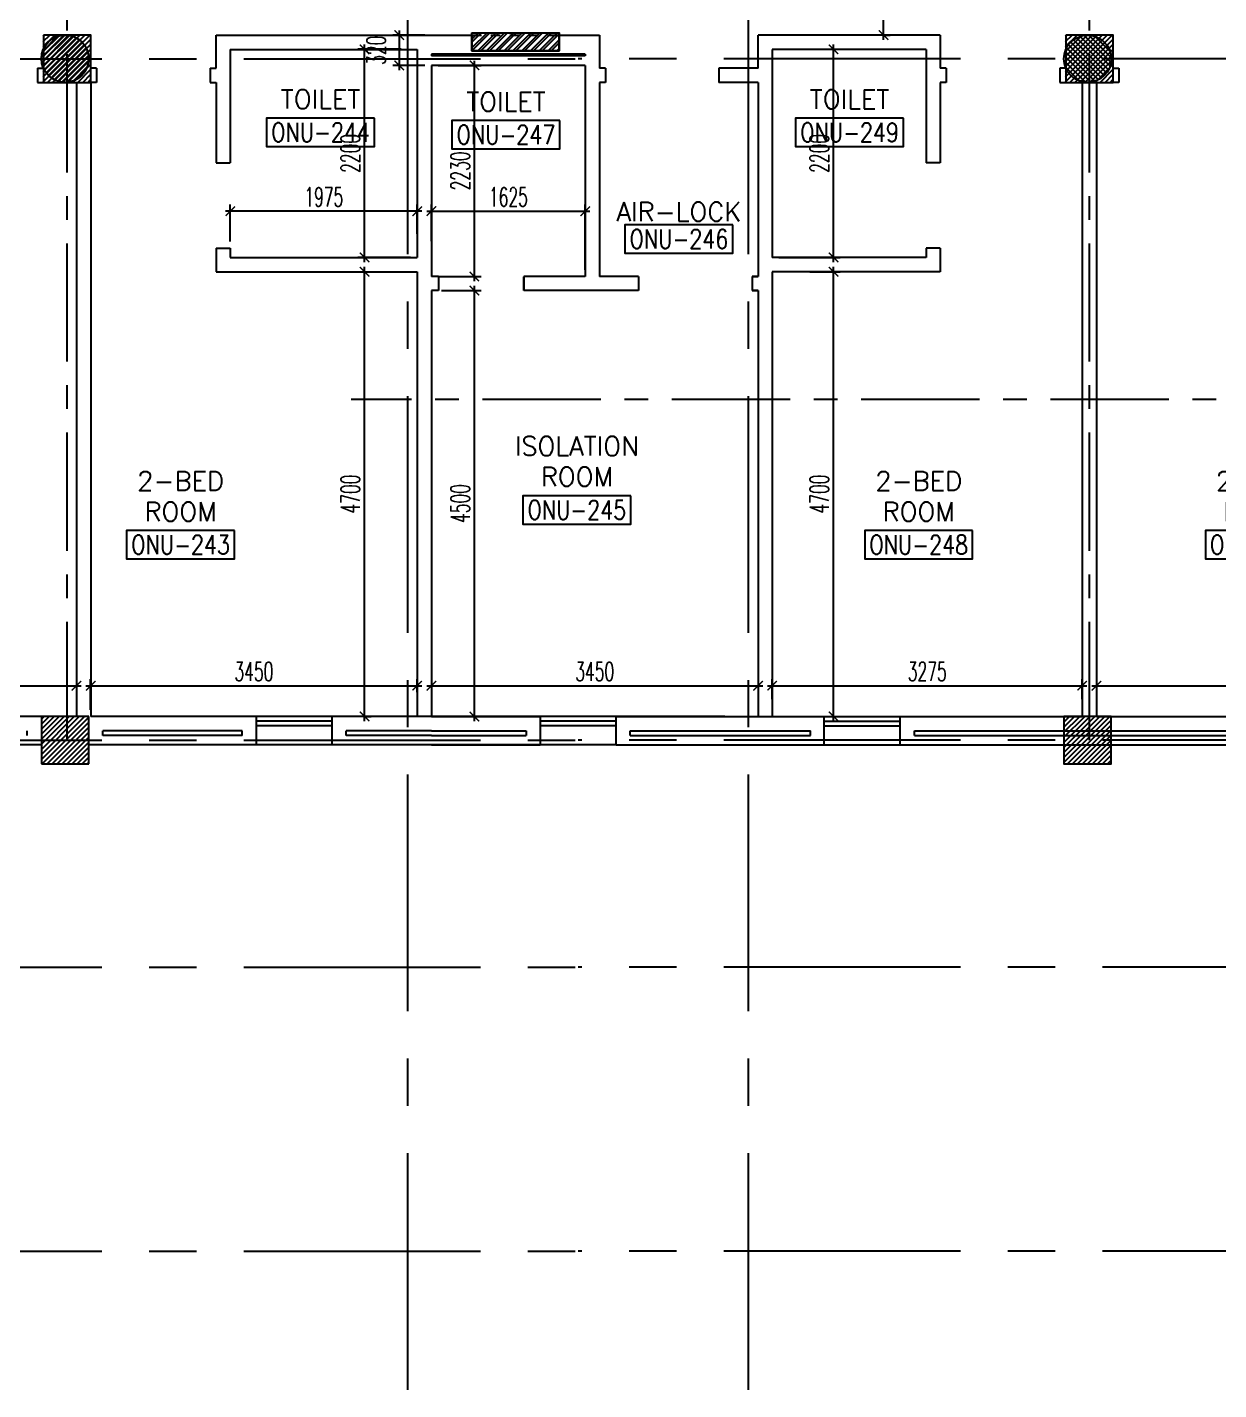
# Model space of a CAD drawing. Extents: x 88852.7 to 88945.7, y 39921.6 to 40001.1.
# Drawn here: x 88871.15 to 88883.74, y 39921.62 to 39936.01 of the extents above; entities that cross this region are included whole.
import ezdxf
from ezdxf.enums import TextEntityAlignment as Align

# ---------------------------------------------------------------- set-up
doc = ezdxf.new("R2010")
doc.units = 0
doc.header["$MEASUREMENT"] = 0
doc.header["$PDMODE"] = 34
for name, pattern in [('CENTER', [2, 1.25, -0.25, 0.25, -0.25]), ('CENTERX2', [4, 2.5, -0.5, 0.5, -0.5]), ('HIDDEN', [0.375, 0.25, -0.125])]:
    doc.linetypes.add(name, pattern=pattern)
doc.layers.get('0').update_dxf_attribs({"color": 4, "linetype": 'CONTINUOUS'})
doc.layers.get('DEFPOINTS').update_dxf_attribs({"linetype": 'CONTINUOUS'})
for name, color, linetype in [('AXES', 11, 'CENTERX2'), ('AXES1', 11, 'CENTER'), ('COL', 2, 'CONTINUOUS'), ('DIM', 4, 'CONTINUOUS'), ('FHC', 4, 'CONTINUOUS'), ('HAT', 11, 'CONTINUOUS'), ('INSUL', 4, 'CONTINUOUS'), ('RM-BOX', 11, 'CONTINUOUS'), ('RM-NAME', 11, 'CONTINUOUS'), ('RM-NO', 11, 'CONTINUOUS'), ('WALL', 2, 'CONTINUOUS'), ('WIN', 3, 'CONTINUOUS')]:
    doc.layers.add(name, color=color, linetype=linetype)
doc.styles.add('ROMANS', font='ROMANS.shx', dxfattribs={"width": 0.6})
doc.dimstyles.new('STANDARD_IN', dxfattribs={"dimtxt": 0.2, "dimasz": 0.1, "dimexe": 0.07, "dimexo": 0.07, "dimgap": 0.05, "dimtad": 1, "dimdec": 0, "dimlfac": 1000, "dimzin": 0, "dimtxsty": 'ROMANS', "dimblk": 'ARCHTICK', "dimcen": 0.05, "dimdle": 0.05, "dimclrd": 4, "dimclre": 4, "dimclrt": 2, "dimazin": 3, "dimtfac": 1, "dimtdec": 0, "dimtmove": 0, "dimatfit": 3, "dimtolj": 1, "dimtzin": 0})

# ---------------------------------------------------------------- blocks, each defined once
blk = doc.blocks.new('_ARCHTICK')
at = {"color": 0, "linetype": 'BYBLOCK', "const_width": 0.15}
blk.add_lwpolyline([(-0.5, -0.5), (0.5, 0.5)], dxfattribs=at)
blk = doc.blocks.new('*D276')
at = {"layer": 'DEFPOINTS', "color": 0, "linetype": 'CONTINUOUS'}
for p in [(88879.912, 39938.33), (88880.197, 39938.33), (88880.152, 39935.93)]:
    blk.add_point(p, dxfattribs=at)
at = {"layer": 'DIM', "color": 4, "linetype": 'CONTINUOUS'}
for p, q in [((88879.982, 39938.33), (88880.267, 39938.33)), ((88880.197, 39935.88), (88880.197, 39938.38)), ((88880.222, 39935.93), (88880.267, 39935.93))]:
    blk.add_line(p, q, dxfattribs=at)
at = {"layer": 'DIM', "color": 4, "linetype": 'CONTINUOUS', "xscale": 0.1, "yscale": 0.1, "zscale": 0.1}
for p, rotation in [((88880.197, 39938.33), 90), ((88880.197, 39935.93), 270)]:
    blk.add_blockref('_ARCHTICK', p, dxfattribs=dict(at, rotation=rotation))
at = {"layer": 'DIM', "color": 2, "linetype": 'CONTINUOUS', "insert": (88880.047, 39937.13), "char_height": 0.2, "attachment_point": 5, "rotation": 90, "style": 'ROMANS'}
blk.add_mtext('\\A1;2400', dxfattribs=at)
blk = doc.blocks.new('*D207')
at = {"layer": 'DEFPOINTS', "color": 0, "linetype": 'CONTINUOUS'}
for p in [(88882.445, 39929.302), (88886.07, 39929.302), (88886.07, 39929.055)]:
    blk.add_point(p, dxfattribs=at)
at = {"layer": 'DIM', "color": 4, "linetype": 'CONTINUOUS'}
for p, q in [((88882.445, 39929.232), (88882.445, 39928.985)), ((88886.07, 39929.232), (88886.07, 39928.985)), ((88882.395, 39929.055), (88886.12, 39929.055))]:
    blk.add_line(p, q, dxfattribs=at)
at = {"layer": 'DIM', "color": 4, "linetype": 'CONTINUOUS', "xscale": 0.1, "yscale": 0.1, "zscale": 0.1, "rotation": 180}
blk.add_blockref('_ARCHTICK', (88882.445, 39929.055), dxfattribs=at)
at = {"layer": 'DIM', "color": 4, "linetype": 'CONTINUOUS', "xscale": 0.1, "yscale": 0.1, "zscale": 0.1}
blk.add_blockref('_ARCHTICK', (88886.07, 39929.055), dxfattribs=at)
at = {"layer": 'DIM', "color": 2, "linetype": 'CONTINUOUS', "insert": (88884.258, 39929.205), "char_height": 0.2, "attachment_point": 5, "style": 'ROMANS'}
blk.add_mtext('\\A1;3625', dxfattribs=at)
blk = doc.blocks.new('*D206')
at = {"layer": 'DEFPOINTS', "color": 0, "linetype": 'CONTINUOUS'}
for p in [(88879.239, 39935.78), (88879.668, 39935.78), (88879.02, 39933.58)]:
    blk.add_point(p, dxfattribs=at)
at = {"layer": 'DIM', "color": 4, "linetype": 'CONTINUOUS'}
for p, q in [((88879.668, 39933.53), (88879.668, 39935.83)), ((88879.309, 39935.78), (88879.738, 39935.78)), ((88879.09, 39933.58), (88879.738, 39933.58))]:
    blk.add_line(p, q, dxfattribs=at)
at = {"layer": 'DIM', "color": 4, "linetype": 'CONTINUOUS', "xscale": 0.1, "yscale": 0.1, "zscale": 0.1}
for p, rotation in [((88879.668, 39935.78), 90), ((88879.668, 39933.58), 270)]:
    blk.add_blockref('_ARCHTICK', p, dxfattribs=dict(at, rotation=rotation))
at = {"layer": 'DIM', "color": 2, "linetype": 'CONTINUOUS', "insert": (88879.518, 39934.68), "char_height": 0.2, "attachment_point": 5, "rotation": 90, "style": 'ROMANS'}
blk.add_mtext('\\A1;2200', dxfattribs=at)
blk = doc.blocks.new('*D205')
at = {"layer": 'DEFPOINTS', "color": 0, "linetype": 'CONTINUOUS'}
for p in [(88879.346, 39933.43), (88879.668, 39933.43), (88879.191, 39928.73)]:
    blk.add_point(p, dxfattribs=at)
at = {"layer": 'DIM', "color": 4, "linetype": 'CONTINUOUS'}
for p, q in [((88879.416, 39933.43), (88879.738, 39933.43)), ((88879.668, 39928.68), (88879.668, 39933.48)), ((88879.261, 39928.73), (88879.738, 39928.73))]:
    blk.add_line(p, q, dxfattribs=at)
at = {"layer": 'DIM', "color": 4, "linetype": 'CONTINUOUS', "xscale": 0.1, "yscale": 0.1, "zscale": 0.1}
for p, rotation in [((88879.668, 39933.43), 90), ((88879.668, 39928.73), 270)]:
    blk.add_blockref('_ARCHTICK', p, dxfattribs=dict(at, rotation=rotation))
at = {"layer": 'DIM', "color": 2, "linetype": 'CONTINUOUS', "insert": (88879.518, 39931.08), "char_height": 0.2, "attachment_point": 5, "rotation": 90, "style": 'ROMANS'}
blk.add_mtext('\\A1;4700', dxfattribs=at)
blk = doc.blocks.new('*D204')
at = {"layer": 'DEFPOINTS', "color": 0, "linetype": 'CONTINUOUS'}
for p in [(88882.295, 39929.055), (88879.02, 39928.843), (88882.295, 39928.843)]:
    blk.add_point(p, dxfattribs=at)
at = {"layer": 'DIM', "color": 4, "linetype": 'CONTINUOUS'}
for p, q in [((88878.97, 39929.055), (88882.345, 39929.055)), ((88879.02, 39928.913), (88879.02, 39929.125)), ((88882.295, 39928.913), (88882.295, 39929.125))]:
    blk.add_line(p, q, dxfattribs=at)
at = {"layer": 'DIM', "color": 4, "linetype": 'CONTINUOUS', "xscale": 0.1, "yscale": 0.1, "zscale": 0.1, "rotation": 180}
blk.add_blockref('_ARCHTICK', (88879.02, 39929.055), dxfattribs=at)
at = {"layer": 'DIM', "color": 4, "linetype": 'CONTINUOUS', "xscale": 0.1, "yscale": 0.1, "zscale": 0.1}
blk.add_blockref('_ARCHTICK', (88882.295, 39929.055), dxfattribs=at)
at = {"layer": 'DIM', "color": 2, "linetype": 'CONTINUOUS', "insert": (88880.658, 39929.205), "char_height": 0.2, "attachment_point": 5, "style": 'ROMANS'}
blk.add_mtext('\\A1;3275', dxfattribs=at)
blk = doc.blocks.new('*D203')
at = {"layer": 'DEFPOINTS', "color": 0, "linetype": 'CONTINUOUS'}
for p in [(88875.081, 39935.93), (88875.42, 39935.93), (88875.42, 39935.61)]:
    blk.add_point(p, dxfattribs=at)
at = {"layer": 'DIM', "color": 4, "linetype": 'CONTINUOUS'}
for p, q in [((88875.081, 39935.56), (88875.081, 39935.98)), ((88875.35, 39935.93), (88875.011, 39935.93)), ((88875.35, 39935.61), (88875.011, 39935.61))]:
    blk.add_line(p, q, dxfattribs=at)
at = {"layer": 'DIM', "color": 4, "linetype": 'CONTINUOUS', "xscale": 0.1, "yscale": 0.1, "zscale": 0.1}
for p, rotation in [((88875.081, 39935.93), 90), ((88875.081, 39935.61), 270)]:
    blk.add_blockref('_ARCHTICK', p, dxfattribs=dict(at, rotation=rotation))
at = {"layer": 'DIM', "color": 2, "linetype": 'CONTINUOUS', "insert": (88874.836, 39935.77), "char_height": 0.2, "attachment_point": 5, "rotation": 90, "style": 'ROMANS'}
blk.add_mtext('\\A1;320', dxfattribs=at)
blk = doc.blocks.new('*D202')
at = {"layer": 'DEFPOINTS', "color": 0, "linetype": 'CONTINUOUS'}
for p in [(88875.42, 39935.61), (88875.874, 39935.61), (88875.42, 39933.38)]:
    blk.add_point(p, dxfattribs=at)
at = {"layer": 'DIM', "color": 4, "linetype": 'CONTINUOUS'}
for p, q in [((88875.874, 39933.33), (88875.874, 39935.66)), ((88875.49, 39935.61), (88875.944, 39935.61)), ((88875.49, 39933.38), (88875.944, 39933.38))]:
    blk.add_line(p, q, dxfattribs=at)
at = {"layer": 'DIM', "color": 4, "linetype": 'CONTINUOUS', "xscale": 0.1, "yscale": 0.1, "zscale": 0.1}
for p, rotation in [((88875.874, 39935.61), 90), ((88875.874, 39933.38), 270)]:
    blk.add_blockref('_ARCHTICK', p, dxfattribs=dict(at, rotation=rotation))
at = {"layer": 'DIM', "color": 2, "linetype": 'CONTINUOUS', "insert": (88875.724, 39934.495), "char_height": 0.2, "attachment_point": 5, "rotation": 90, "style": 'ROMANS'}
blk.add_mtext('\\A1;2230', dxfattribs=at)
blk = doc.blocks.new('*D201')
at = {"layer": 'DEFPOINTS', "color": 0, "linetype": 'CONTINUOUS'}
for p in [(88877.045, 39934.07), (88875.42, 39933.682), (88877.045, 39933.38)]:
    blk.add_point(p, dxfattribs=at)
at = {"layer": 'DIM', "color": 4, "linetype": 'CONTINUOUS'}
for p, q in [((88875.42, 39933.752), (88875.42, 39934.14)), ((88877.045, 39933.45), (88877.045, 39934.14)), ((88875.37, 39934.07), (88877.095, 39934.07))]:
    blk.add_line(p, q, dxfattribs=at)
at = {"layer": 'DIM', "color": 4, "linetype": 'CONTINUOUS', "xscale": 0.1, "yscale": 0.1, "zscale": 0.1, "rotation": 180}
blk.add_blockref('_ARCHTICK', (88875.42, 39934.07), dxfattribs=at)
at = {"layer": 'DIM', "color": 4, "linetype": 'CONTINUOUS', "xscale": 0.1, "yscale": 0.1, "zscale": 0.1}
blk.add_blockref('_ARCHTICK', (88877.045, 39934.07), dxfattribs=at)
at = {"layer": 'DIM', "color": 2, "linetype": 'CONTINUOUS', "insert": (88876.233, 39934.22), "char_height": 0.2, "attachment_point": 5, "style": 'ROMANS'}
blk.add_mtext('\\A1;1625', dxfattribs=at)
blk = doc.blocks.new('*D200')
at = {"layer": 'DEFPOINTS', "color": 0, "linetype": 'CONTINUOUS'}
for p in [(88873.295, 39934.07), (88873.295, 39933.68), (88875.27, 39933.76)]:
    blk.add_point(p, dxfattribs=at)
at = {"layer": 'DIM', "color": 4, "linetype": 'CONTINUOUS'}
for p, q in [((88873.295, 39933.75), (88873.295, 39934.14)), ((88875.27, 39933.83), (88875.27, 39934.14)), ((88875.32, 39934.07), (88873.245, 39934.07))]:
    blk.add_line(p, q, dxfattribs=at)
at = {"layer": 'DIM', "color": 4, "linetype": 'CONTINUOUS', "xscale": 0.1, "yscale": 0.1, "zscale": 0.1, "rotation": 180}
blk.add_blockref('_ARCHTICK', (88873.295, 39934.07), dxfattribs=at)
at = {"layer": 'DIM', "color": 4, "linetype": 'CONTINUOUS', "xscale": 0.1, "yscale": 0.1, "zscale": 0.1}
blk.add_blockref('_ARCHTICK', (88875.27, 39934.07), dxfattribs=at)
at = {"layer": 'DIM', "color": 2, "linetype": 'CONTINUOUS', "insert": (88874.283, 39934.22), "char_height": 0.2, "attachment_point": 5, "style": 'ROMANS'}
blk.add_mtext('\\A1;1975', dxfattribs=at)
blk = doc.blocks.new('*D199')
at = {"layer": 'DEFPOINTS', "color": 0, "linetype": 'CONTINUOUS'}
for p in [(88875.458, 39933.23), (88875.874, 39933.23), (88875.709, 39928.73)]:
    blk.add_point(p, dxfattribs=at)
at = {"layer": 'DIM', "color": 4, "linetype": 'CONTINUOUS'}
for p, q in [((88875.528, 39933.23), (88875.944, 39933.23)), ((88875.874, 39928.68), (88875.874, 39933.28)), ((88875.779, 39928.73), (88875.944, 39928.73))]:
    blk.add_line(p, q, dxfattribs=at)
at = {"layer": 'DIM', "color": 4, "linetype": 'CONTINUOUS', "xscale": 0.1, "yscale": 0.1, "zscale": 0.1}
for p, rotation in [((88875.874, 39933.23), 90), ((88875.874, 39928.73), 270)]:
    blk.add_blockref('_ARCHTICK', p, dxfattribs=dict(at, rotation=rotation))
at = {"layer": 'DIM', "color": 2, "linetype": 'CONTINUOUS', "insert": (88875.724, 39930.98), "char_height": 0.2, "attachment_point": 5, "rotation": 90, "style": 'ROMANS'}
blk.add_mtext('\\A1;4500', dxfattribs=at)
blk = doc.blocks.new('*D198')
at = {"layer": 'DEFPOINTS', "color": 0, "linetype": 'CONTINUOUS'}
for p in [(88875.42, 39929.595), (88878.87, 39929.595), (88878.87, 39929.055)]:
    blk.add_point(p, dxfattribs=at)
at = {"layer": 'DIM', "color": 4, "linetype": 'CONTINUOUS'}
for p, q in [((88875.42, 39929.525), (88875.42, 39928.985)), ((88878.87, 39929.525), (88878.87, 39928.985)), ((88875.37, 39929.055), (88878.92, 39929.055))]:
    blk.add_line(p, q, dxfattribs=at)
at = {"layer": 'DIM', "color": 4, "linetype": 'CONTINUOUS', "xscale": 0.1, "yscale": 0.1, "zscale": 0.1, "rotation": 180}
blk.add_blockref('_ARCHTICK', (88875.42, 39929.055), dxfattribs=at)
at = {"layer": 'DIM', "color": 4, "linetype": 'CONTINUOUS', "xscale": 0.1, "yscale": 0.1, "zscale": 0.1}
blk.add_blockref('_ARCHTICK', (88878.87, 39929.055), dxfattribs=at)
at = {"layer": 'DIM', "color": 2, "linetype": 'CONTINUOUS', "insert": (88877.145, 39929.205), "char_height": 0.2, "attachment_point": 5, "style": 'ROMANS'}
blk.add_mtext('\\A1;3450', dxfattribs=at)
blk = doc.blocks.new('*D197')
at = {"layer": 'DEFPOINTS', "color": 0, "linetype": 'CONTINUOUS'}
for p in [(88874.714, 39935.78), (88875.17, 39935.78), (88875.27, 39933.58)]:
    blk.add_point(p, dxfattribs=at)
at = {"layer": 'DIM', "color": 4, "linetype": 'CONTINUOUS'}
for p, q in [((88874.714, 39933.53), (88874.714, 39935.83)), ((88875.1, 39935.78), (88874.644, 39935.78)), ((88875.2, 39933.58), (88874.644, 39933.58))]:
    blk.add_line(p, q, dxfattribs=at)
at = {"layer": 'DIM', "color": 4, "linetype": 'CONTINUOUS', "xscale": 0.1, "yscale": 0.1, "zscale": 0.1}
for p, rotation in [((88874.714, 39935.78), 90), ((88874.714, 39933.58), 270)]:
    blk.add_blockref('_ARCHTICK', p, dxfattribs=dict(at, rotation=rotation))
at = {"layer": 'DIM', "color": 2, "linetype": 'CONTINUOUS', "insert": (88874.564, 39934.68), "char_height": 0.2, "attachment_point": 5, "rotation": 90, "style": 'ROMANS'}
blk.add_mtext('\\A1;2200', dxfattribs=at)
blk = doc.blocks.new('*D196')
at = {"layer": 'DEFPOINTS', "color": 0, "linetype": 'CONTINUOUS'}
for p in [(88874.666, 39933.43), (88874.714, 39933.43), (88874.645, 39928.73)]:
    blk.add_point(p, dxfattribs=at)
at = {"layer": 'DIM', "color": 4, "linetype": 'CONTINUOUS'}
for p, q in [((88874.714, 39928.68), (88874.714, 39933.48)), ((88874.736, 39933.43), (88874.784, 39933.43)), ((88874.715, 39928.73), (88874.784, 39928.73))]:
    blk.add_line(p, q, dxfattribs=at)
at = {"layer": 'DIM', "color": 4, "linetype": 'CONTINUOUS', "xscale": 0.1, "yscale": 0.1, "zscale": 0.1}
for p, rotation in [((88874.714, 39933.43), 90), ((88874.714, 39928.73), 270)]:
    blk.add_blockref('_ARCHTICK', p, dxfattribs=dict(at, rotation=rotation))
at = {"layer": 'DIM', "color": 2, "linetype": 'CONTINUOUS', "insert": (88874.564, 39931.08), "char_height": 0.2, "attachment_point": 5, "rotation": 90, "style": 'ROMANS'}
blk.add_mtext('\\A1;4700', dxfattribs=at)
blk = doc.blocks.new('*D195')
at = {"layer": 'DEFPOINTS', "color": 0, "linetype": 'CONTINUOUS'}
for p in [(88875.27, 39929.055), (88875.27, 39928.918), (88871.82, 39928.73)]:
    blk.add_point(p, dxfattribs=at)
at = {"layer": 'DIM', "color": 4, "linetype": 'CONTINUOUS'}
for p, q in [((88871.77, 39929.055), (88875.32, 39929.055)), ((88871.82, 39928.8), (88871.82, 39929.125)), ((88875.27, 39928.988), (88875.27, 39929.125))]:
    blk.add_line(p, q, dxfattribs=at)
at = {"layer": 'DIM', "color": 4, "linetype": 'CONTINUOUS', "xscale": 0.1, "yscale": 0.1, "zscale": 0.1, "rotation": 180}
blk.add_blockref('_ARCHTICK', (88871.82, 39929.055), dxfattribs=at)
at = {"layer": 'DIM', "color": 4, "linetype": 'CONTINUOUS', "xscale": 0.1, "yscale": 0.1, "zscale": 0.1}
blk.add_blockref('_ARCHTICK', (88875.27, 39929.055), dxfattribs=at)
at = {"layer": 'DIM', "color": 2, "linetype": 'CONTINUOUS', "insert": (88873.545, 39929.205), "char_height": 0.2, "attachment_point": 5, "style": 'ROMANS'}
blk.add_mtext('\\A1;3450', dxfattribs=at)
blk = doc.blocks.new('*D194')
at = {"layer": 'DEFPOINTS', "color": 0, "linetype": 'CONTINUOUS'}
for p in [(88868.22, 39929.313), (88871.67, 39929.313), (88871.67, 39929.055)]:
    blk.add_point(p, dxfattribs=at)
at = {"layer": 'DIM', "color": 4, "linetype": 'CONTINUOUS'}
for p, q in [((88868.22, 39929.243), (88868.22, 39928.985)), ((88871.67, 39929.243), (88871.67, 39928.985)), ((88868.17, 39929.055), (88871.72, 39929.055))]:
    blk.add_line(p, q, dxfattribs=at)
at = {"layer": 'DIM', "color": 4, "linetype": 'CONTINUOUS', "xscale": 0.1, "yscale": 0.1, "zscale": 0.1, "rotation": 180}
blk.add_blockref('_ARCHTICK', (88868.22, 39929.055), dxfattribs=at)
at = {"layer": 'DIM', "color": 4, "linetype": 'CONTINUOUS', "xscale": 0.1, "yscale": 0.1, "zscale": 0.1}
blk.add_blockref('_ARCHTICK', (88871.67, 39929.055), dxfattribs=at)
at = {"layer": 'DIM', "color": 2, "linetype": 'CONTINUOUS', "insert": (88869.945, 39929.205), "char_height": 0.2, "attachment_point": 5, "style": 'ROMANS'}
blk.add_mtext('\\A1;3450', dxfattribs=at)
blk = doc.blocks.new('*X377')
at = {"color": 0}
for p, q in [((84179, 10675), (84665, 11161)), ((84179, 10729), (84612, 11161)), ((84179, 10782), (84559, 11161)), ((84179, 10835), (84506, 11161)), ((84179, 10888), (84453, 11161)), ((84179, 10941), (84400, 11161)), ((84179, 10994), (84347, 11161)), ((84179, 11047), (84294, 11161)), ((84179, 11100), (84240, 11161)), ((84179, 11153), (84187, 11161)), ((84218, 10661), (84679, 11122)), ((84271, 10661), (84679, 11069)), ((84324, 10661), (84679, 11016)), ((84377, 10661), (84679, 10963)), ((84430, 10661), (84679, 10910)), ((84483, 10661), (84679, 10857)), ((84536, 10661), (84679, 10804)), ((84589, 10661), (84679, 10751)), ((84642, 10661), (84679, 10698))]:
    blk.add_line(p, q, dxfattribs=at)
blk = doc.blocks.new('COL50')
at = {"layer": 'COL'}
blk.add_lwpolyline([(-250, 250), (-250, -250), (250, -250), (250, 250)], close=True, dxfattribs=at)
blk = doc.blocks.new('*X378')
at = {"color": 0}
for p, q in [((193089, 10708), (193542, 11161)), ((193089, 10761), (193488, 11161)), ((193089, 10814), (193435, 11161)), ((193089, 10867), (193382, 11161)), ((193089, 10920), (193329, 11161)), ((193089, 10973), (193276, 11161)), ((193089, 11026), (193223, 11161)), ((193089, 11079), (193170, 11161)), ((193089, 11132), (193117, 11161)), ((193095, 10661), (193589, 11155)), ((193148, 10661), (193589, 11102)), ((193201, 10661), (193589, 11049)), ((193254, 10661), (193589, 10996)), ((193307, 10661), (193589, 10943)), ((193360, 10661), (193589, 10890)), ((193413, 10661), (193589, 10837)), ((193466, 10661), (193589, 10784)), ((193519, 10661), (193589, 10731)), ((193572, 10661), (193589, 10678))]:
    blk.add_line(p, q, dxfattribs=at)
blk = doc.blocks.new('*X88')
at = {"color": 0}
for p, q in [((73379, 125458), (73871, 125950)), ((73379, 125511), (73818, 125950)), ((73379, 125564), (73765, 125950)), ((73379, 125617), (73712, 125950)), ((73379, 125670), (73659, 125950)), ((73379, 125723), (73606, 125950)), ((73379, 125776), (73553, 125950)), ((73379, 125829), (73500, 125950)), ((73379, 125882), (73447, 125950)), ((73379, 125935), (73394, 125950)), ((73424, 125450), (73879, 125905)), ((73477, 125450), (73879, 125852)), ((73530, 125450), (73879, 125799)), ((73583, 125450), (73879, 125746)), ((73636, 125450), (73879, 125692)), ((73690, 125450), (73879, 125639)), ((73743, 125450), (73879, 125586)), ((73796, 125450), (73879, 125533)), ((73849, 125450), (73879, 125480))]:
    blk.add_line(p, q, dxfattribs=at)
blk = doc.blocks.new('RM1')
at = {"layer": 'RM-BOX'}
blk.add_lwpolyline([(570, -200), (-570, -200), (-570, -500), (570, -500)], close=True, dxfattribs=at)
at = {"layer": 'RM-NAME', "style": 'ROMANS'}
blk.add_attdef('ROOMNAME1', text='', height=200, dxfattribs=at).set_placement((0, 324), align=Align.MIDDLE)

msp = doc.modelspace()

# ---------------------------------------------------------------- hatches: boundary and pattern name
at = {"layer": 'FHC', "linetype": 'BYBLOCK', "ltscale": 0.3}
h = msp.add_hatch(dxfattribs=at)
h.set_pattern_fill('ANSI32', color=11, scale=0.175, style=0)
h.set_pattern_definition([(45, (88643.651576, 39904.71356), (-0.046403883, 0.046403883), []), (45, (88643.68251, 39904.71356), (-0.046403883, 0.046403883), [])])
h.paths.add_polyline_path([(88876.7678, 39935.7646), (88876.7678, 39935.9546), (88875.8478, 39935.9546), (88875.8478, 39935.7646)])
h.paths.add_polyline_path([(88875.6351, 39935.3434), (88875.6351, 39935.7643), (88875.8976, 39935.7643), (88875.8976, 39935.3434)], flags=9)
at = {"layer": 'HAT'}
h = msp.add_hatch(dxfattribs=at)
h.set_pattern_fill('ANSI31', color=256, scale=0.3, style=0)
h.set_pattern_definition([(45, (88810.309963, 39892.046226), (-0.026516504, 0.026516504), [])])
h.paths.add_polyline_path([(88871.3003, 39935.6807), (88871.5503, 39935.6807), (88871.5503, 39935.9307, 0.4142136)])
h.paths.add_polyline_path([(88871.5503, 39935.9307), (88871.5503, 39935.6807), (88871.8003, 39935.6807, 0.4142136)])
h.paths.add_polyline_path([(88871.8003, 39935.6807), (88871.5503, 39935.6807), (88871.5503, 39935.4307, 0.4142136)])
h.paths.add_polyline_path([(88871.5503, 39935.6807), (88871.3003, 39935.6807, 0.4142136), (88871.5503, 39935.4307)])
h = msp.add_hatch(dxfattribs=at)
h.set_pattern_fill('ANSI31', color=256, scale=0.3, style=0)
h.set_pattern_definition([(135, (88943.59166, 39892.04512), (0.026516504, 0.026516504), [])])
h.paths.add_polyline_path([(88882.6014, 39935.6796), (88882.3514, 39935.6796), (88882.3514, 39935.9296, -0.4142136)])
h.paths.add_polyline_path([(88882.3514, 39935.9296), (88882.3514, 39935.6796), (88882.1014, 39935.6796, -0.4142136)])
h.paths.add_polyline_path([(88882.1014, 39935.6796), (88882.3514, 39935.6796), (88882.3514, 39935.4296, -0.4142136)])
h.paths.add_polyline_path([(88882.3514, 39935.6796), (88882.6014, 39935.6796, -0.4142136), (88882.3514, 39935.4296)])

# ---------------------------------------------------------------- linework, layer by layer
at = {"layer": 'AXES'}
for p, q in [((88875.1703, 39921.6153), (88875.1703, 40000.4279)), ((88878.7703, 39921.6153), (88878.7703, 40000.4279)), ((88853.4386, 39935.6796), (88876.9703, 39935.6796)), ((88945.0103, 39935.6796), (88876.9703, 39935.6796)), ((88853.4386, 39928.4796), (88876.9703, 39928.4796)), ((88945.0103, 39928.4796), (88876.9703, 39928.4796)), ((88853.4386, 39926.0796), (88876.9703, 39926.0796)), ((88945.0103, 39926.0796), (88876.9703, 39926.0796)), ((88853.4386, 39923.0796), (88876.9703, 39923.0796)), ((88945.0103, 39923.0796), (88876.9703, 39923.0796))]:
    msp.add_line(p, q, dxfattribs=at)
at = {"layer": 'AXES1'}
for p, q in [((88871.5703, 39928.4796), (88871.5703, 39987.2996)), ((88882.3703, 39928.4796), (88882.3703, 39987.2996)), ((88935.2103, 39932.0796), (88874.5703, 39932.0796))]:
    msp.add_line(p, q, dxfattribs=at)
at = {"layer": 'COL'}
for p, q in [((88871.8003, 39928.7296), (88871.3003, 39928.7296)), ((88871.3003, 39928.7296), (88871.3003, 39928.2296)), ((88871.8003, 39928.2296), (88871.8003, 39928.7296)), ((88871.3003, 39928.2296), (88871.8003, 39928.2296))]:
    msp.add_line(p, q, dxfattribs=at)
at = {"layer": 'FHC', "color": 250, "linetype": 'HIDDEN', "ltscale": 0.25}
msp.add_line((88875.8478, 39935.9296), (88876.7678, 39935.9296), dxfattribs=at)
at = {"layer": 'FHC', "linetype": 'BYBLOCK', "ltscale": 0.3}
msp.add_lwpolyline([(88875.8478, 39935.9546), (88876.7678, 39935.9546), (88876.7678, 39935.7646), (88875.8478, 39935.7646)], close=True, dxfattribs=at)
at = {"layer": 'INSUL'}
for p, q in [((88871.1503, 39928.5296), (88871.1503, 39928.5796)), ((88871.9503, 39928.5296), (88871.9503, 39928.5796)), ((88873.4203, 39928.5796), (88871.9503, 39928.5796)), ((88873.4203, 39928.5296), (88871.9503, 39928.5296)), ((88873.4203, 39928.5296), (88873.4203, 39928.5796)), ((88874.5203, 39928.5296), (88874.5203, 39928.5796)), ((88875.4203, 39928.5796), (88874.5203, 39928.5796)), ((88874.5203, 39928.5296), (88874.5203, 39928.5796)), ((88875.4203, 39928.5296), (88874.5203, 39928.5296)), ((88875.4203, 39928.5796), (88876.4203, 39928.5796)), ((88875.4203, 39928.5296), (88876.4203, 39928.5296)), ((88876.4236, 39928.5296), (88876.4236, 39928.5796)), ((88876.4236, 39928.5296), (88876.4236, 39928.5796)), ((88877.5203, 39928.5296), (88877.5203, 39928.5796)), ((88877.5203, 39928.5796), (88878.5203, 39928.5796)), ((88877.5203, 39928.5296), (88878.5203, 39928.5296)), ((88878.5203, 39928.5796), (88879.4236, 39928.5796)), ((88878.5203, 39928.5296), (88879.4236, 39928.5296)), ((88879.0236, 39928.5296), (88879.4236, 39928.5296)), ((88879.4236, 39928.5296), (88879.4236, 39928.5796)), ((88880.5236, 39928.5296), (88880.5236, 39928.5796)), ((88880.5236, 39928.5796), (88884.2203, 39928.5796)), ((88880.5236, 39928.5296), (88884.2203, 39928.5296))]:
    msp.add_line(p, q, dxfattribs=at)
at = {"layer": 'WALL'}
for p, q in [((88873.1453, 39935.9296), (88875.8478, 39935.9296)), ((88873.1453, 39935.5796), (88873.1453, 39935.9296)), ((88875.8478, 39935.9296), (88875.8478, 39935.7646)), ((88876.7678, 39935.9296), (88877.1953, 39935.9296)), ((88876.7678, 39935.7646), (88876.7678, 39935.9296)), ((88877.1953, 39935.9296), (88877.1953, 39935.5796)), ((88877.1953, 39935.9296), (88877.1953, 39935.5796)), ((88878.8703, 39935.5796), (88878.8703, 39935.9296)), ((88880.7953, 39935.9296), (88878.8703, 39935.9296)), ((88880.7953, 39935.9296), (88880.7953, 39935.5796)), ((88873.2953, 39935.7796), (88873.2953, 39934.5796)), ((88875.2703, 39935.7796), (88875.2703, 39933.5796)), ((88877.0453, 39935.7296), (88875.4203, 39935.7296)), ((88875.4203, 39935.7296), (88875.4203, 39935.7096)), ((88877.0453, 39935.7096), (88875.4203, 39935.7096)), ((88875.8478, 39935.7646), (88876.7678, 39935.7646)), ((88877.0453, 39935.7296), (88877.0453, 39935.7096)), ((88879.0203, 39935.7796), (88879.0203, 39933.5796)), ((88880.6453, 39935.7796), (88880.6453, 39934.5796)), ((88871.2597, 39935.5796), (88871.2597, 39935.4296)), ((88871.2597, 39935.5796), (88871.3203, 39935.5796)), ((88871.8808, 39935.5796), (88871.8203, 39935.5796)), ((88871.8808, 39935.5796), (88871.8808, 39935.4296)), ((88873.0808, 39935.5796), (88873.1453, 39935.5796)), ((88873.0808, 39935.5796), (88873.0808, 39935.4296)), ((88875.4203, 39935.6096), (88875.4203, 39933.3796)), ((88877.0453, 39935.6096), (88875.4203, 39935.6096)), ((88877.0453, 39935.6096), (88877.0453, 39933.3796)), ((88877.2578, 39935.5796), (88877.1953, 39935.5796)), ((88877.2578, 39935.5796), (88877.1953, 39935.5796)), ((88877.2578, 39935.5796), (88877.2578, 39935.4296)), ((88877.2578, 39935.5796), (88877.2578, 39935.4296)), ((88878.4578, 39935.5796), (88878.4578, 39935.4296)), ((88878.4578, 39935.5796), (88878.4578, 39935.4296)), ((88878.8703, 39935.5796), (88878.4578, 39935.5796)), ((88880.8578, 39935.5796), (88880.7953, 39935.5796)), ((88880.8578, 39935.5796), (88880.8578, 39935.4296)), ((88882.0578, 39935.5796), (88882.0578, 39935.4296)), ((88882.6828, 39935.5796), (88882.6828, 39935.4296)), ((88871.2597, 39935.4296), (88871.3203, 39935.4296)), ((88871.6703, 39935.4296), (88871.6703, 39928.7296)), ((88871.8808, 39935.4296), (88871.8203, 39935.4296)), ((88871.8203, 39935.4296), (88871.8203, 39928.7296)), ((88873.0808, 39935.4296), (88873.1453, 39935.4296)), ((88873.1453, 39935.4296), (88873.1453, 39934.5796)), ((88875.2703, 39935.4296), (88875.2703, 39933.5796)), ((88877.2578, 39935.4296), (88877.1953, 39935.4296)), ((88877.2578, 39935.4296), (88877.1953, 39935.4296)), ((88877.1953, 39935.4296), (88877.1953, 39933.3796)), ((88878.8703, 39935.4296), (88878.4578, 39935.4296)), ((88878.8703, 39935.4296), (88878.8703, 39933.3796)), ((88880.8578, 39935.4296), (88880.7953, 39935.4296)), ((88880.7953, 39935.4296), (88880.7953, 39934.5796)), ((88882.2953, 39935.4296), (88882.2953, 39928.7296)), ((88882.4453, 39935.4296), (88882.4453, 39928.7296)), ((88875.4203, 39935.2595), (88875.4203, 39933.3796)), ((88873.1453, 39933.6796), (88873.1453, 39933.4296)), ((88873.2953, 39933.6796), (88873.2953, 39933.5796)), ((88880.6453, 39933.6796), (88880.6453, 39933.5796)), ((88880.7953, 39933.6796), (88880.7953, 39933.4296)), ((88875.2703, 39933.4296), (88875.2703, 39928.7296)), ((88875.4953, 39933.3796), (88875.4953, 39933.2296)), ((88876.3953, 39933.3796), (88876.3953, 39933.2296)), ((88876.3953, 39933.2296), (88876.3953, 39933.3756)), ((88878.8078, 39933.3796), (88878.8703, 39933.3796)), ((88879.0203, 39933.4296), (88879.0203, 39928.7296)), ((88875.4203, 39933.2296), (88875.4203, 39928.7296)), ((88878.8078, 39933.2296), (88878.8703, 39933.2296)), ((88878.8703, 39933.2296), (88878.8703, 39928.7296)), ((88871.6703, 39928.7296), (88869.5703, 39928.7296)), ((88873.5703, 39928.7296), (88871.8203, 39928.7296)), ((88873.5703, 39928.4296), (88873.5703, 39928.7296)), ((88874.3703, 39928.4296), (88874.3703, 39928.7296)), ((88875.4203, 39928.7296), (88874.3703, 39928.7296)), ((88874.3703, 39928.4296), (88874.3703, 39928.7296)), ((88875.4203, 39928.7296), (88876.5703, 39928.7296)), ((88875.4203, 39928.7296), (88876.5703, 39928.7296)), ((88876.5736, 39928.7296), (88875.4236, 39928.7296)), ((88876.5706, 39928.4296), (88876.5706, 39928.7296)), ((88878.5203, 39928.7296), (88877.3703, 39928.7296)), ((88877.3703, 39928.7296), (88878.5203, 39928.7296)), ((88877.3703, 39928.4296), (88877.3703, 39928.7296)), ((88877.3703, 39928.4296), (88877.3703, 39928.7296)), ((88877.3703, 39928.7296), (88878.5203, 39928.7296)), ((88878.5203, 39928.7296), (88879.5703, 39928.7296)), ((88879.5703, 39928.4296), (88879.5703, 39928.7296)), ((88879.5703, 39928.4296), (88879.5703, 39928.7296)), ((88880.3703, 39928.4296), (88880.3703, 39928.7296)), ((88880.3703, 39928.7296), (88882.2953, 39928.7296)), ((88882.4486, 39928.7296), (88884.3703, 39928.7296)), ((88871.3003, 39928.4296), (88869.5703, 39928.4296)), ((88873.5703, 39928.4296), (88871.8003, 39928.4296)), ((88875.4203, 39928.4296), (88874.3703, 39928.4296)), ((88875.4203, 39928.4296), (88876.5703, 39928.4296)), ((88875.4203, 39928.4296), (88876.5703, 39928.4296)), ((88876.5736, 39928.4296), (88875.4236, 39928.4296)), ((88877.3703, 39928.4296), (88878.5203, 39928.4296)), ((88878.5203, 39928.4296), (88879.5703, 39928.4296)), ((88879.0236, 39928.4296), (88879.5703, 39928.4296)), ((88880.3703, 39928.4296), (88884.3703, 39928.4296))]:
    msp.add_line(p, q, dxfattribs=at)
at = {"layer": 'WALL', "linetype": 'BYBLOCK'}
for p, q in [((88873.2953, 39935.7796), (88875.2703, 39935.7796)), ((88874.0627, 39935.7796), (88874.9203, 39935.7796)), ((88880.6453, 39935.7796), (88879.0203, 39935.7796)), ((88882.1203, 39935.5796), (88882.0578, 39935.5796)), ((88882.6203, 39935.5796), (88882.6828, 39935.5796)), ((88882.0578, 39935.4296), (88882.1203, 39935.4296)), ((88882.6828, 39935.4296), (88882.6203, 39935.4296)), ((88873.1453, 39934.5796), (88873.2953, 39934.5796)), ((88880.7953, 39934.5796), (88880.6453, 39934.5796)), ((88873.1453, 39933.6796), (88873.2953, 39933.6796)), ((88880.7953, 39933.6796), (88880.6453, 39933.6796)), ((88873.2953, 39933.5796), (88875.2703, 39933.5796)), ((88874.0627, 39933.5796), (88875.2703, 39933.5796)), ((88880.6453, 39933.5796), (88879.0203, 39933.5796)), ((88873.1453, 39933.4296), (88875.2703, 39933.4296)), ((88874.0627, 39933.4296), (88875.2703, 39933.4296)), ((88875.4953, 39933.3796), (88875.4203, 39933.3796)), ((88875.4953, 39933.3796), (88875.4203, 39933.3796)), ((88877.0453, 39933.3796), (88876.3953, 39933.3796)), ((88877.0453, 39933.3796), (88876.3953, 39933.3796)), ((88877.6078, 39933.3796), (88877.1953, 39933.3796)), ((88877.6078, 39933.3796), (88877.6078, 39933.2296)), ((88877.6078, 39933.3796), (88877.6078, 39933.2296)), ((88878.8078, 39933.3796), (88878.8078, 39933.2296)), ((88878.8078, 39933.3796), (88878.8078, 39933.3796)), ((88878.8078, 39933.3796), (88878.8078, 39933.2296)), ((88878.8703, 39933.3796), (88878.8078, 39933.3796)), ((88880.7953, 39933.4296), (88879.0203, 39933.4296)), ((88875.4953, 39933.2296), (88875.4203, 39933.2296)), ((88875.4953, 39933.2296), (88875.4203, 39933.2296)), ((88877.6078, 39933.2296), (88876.3953, 39933.2296)), ((88878.8078, 39933.2296), (88878.8078, 39933.2296)), ((88878.8703, 39933.2296), (88878.8078, 39933.2296))]:
    msp.add_line(p, q, dxfattribs=at)
at = {"layer": 'WALL'}
for centre in [(88871.5503, 39935.6807), (88882.3514, 39935.6796)]:
    msp.add_circle(centre, 0.25, dxfattribs=at)
at = {"layer": 'WIN'}
for p, q in [((88874.3703, 39928.7296), (88873.5703, 39928.7296)), ((88874.3703, 39928.6796), (88873.5703, 39928.6796)), ((88874.3703, 39928.6296), (88873.5703, 39928.6296)), ((88874.3703, 39928.7296), (88874.0627, 39928.7296)), ((88874.3703, 39928.6796), (88874.0627, 39928.6796)), ((88874.3703, 39928.6296), (88874.0627, 39928.6296)), ((88877.3703, 39928.7296), (88876.5703, 39928.7296)), ((88877.3703, 39928.6796), (88876.5703, 39928.6796)), ((88877.3703, 39928.6296), (88876.5703, 39928.6296)), ((88877.3703, 39928.6296), (88876.5703, 39928.6296)), ((88879.5703, 39928.7296), (88880.3703, 39928.7296)), ((88879.5703, 39928.6796), (88880.3703, 39928.6796)), ((88879.5703, 39928.6296), (88880.3703, 39928.6296)), ((88874.3703, 39928.4296), (88873.5703, 39928.4296)), ((88874.3703, 39928.4296), (88874.0627, 39928.4296)), ((88877.3703, 39928.4296), (88876.5703, 39928.4296)), ((88879.5703, 39928.4296), (88880.3703, 39928.4296))]:
    msp.add_line(p, q, dxfattribs=at)

# ---------------------------------------------------------------- block references
at = {"layer": 'COL', "zscale": 0.001}
for p, xscale, yscale in [((88871.5703, 39935.6796), 0.001, 0.001), ((88871.5703, 39935.6796), 0.001, 0.001), ((88882.3703, 39935.6796), 0.001, 0.001), ((88882.3703, 39935.6796), 0.001, 0.001), ((88882.3503, 39928.4796), 0.001000000047497451, 0.0009999999892897904)]:
    msp.add_blockref('COL50', p, dxfattribs=dict(at, xscale=xscale, yscale=yscale))
at = {"layer": 'HAT', "zscale": 0.001}
for name, p, xscale, yscale in [('*X88', (88797.941, 39809.9798), 0.001, 0.001), ('*X88', (88808.741, 39809.9798), 0.001, 0.001), ('*X378', (88678.2117, 39917.5686), 0.001000000047497451, 0.0009999999892897904), ('*X377', (88797.921, 39917.5686), 0.001000000047497451, 0.0009999999892897904)]:
    msp.add_blockref(name, p, dxfattribs=dict(at, xscale=xscale, yscale=yscale))
at = {"layer": 'RM-NO'}
ref = msp.add_blockref('RM1', (88874.2486, 39935.2534), dxfattribs=dict(at, xscale=0.001, yscale=0.001, zscale=0.001))
ref.add_attrib('ROOMNO', 'ONU-244', dxfattribs={"height": 0.2, "style": 'ROMANS', "width": 0.8}).set_placement((88874.2486, 39934.9034), align=Align.MIDDLE)
ref.add_attrib('ROOMNAME2', 'TOILET', dxfattribs={"layer": 'RM-NAME', "height": 0.2, "style": 'ROMANS'}).set_placement((88874.2486, 39935.2534), align=Align.MIDDLE)
ref = msp.add_blockref('RM1', (88876.2072, 39935.2272), dxfattribs=dict(at, xscale=0.001, yscale=0.001, zscale=0.001))
ref.add_attrib('ROOMNO', 'ONU-247', dxfattribs={"height": 0.2, "style": 'ROMANS', "width": 0.8}).set_placement((88876.2072, 39934.8772), align=Align.MIDDLE)
ref.add_attrib('ROOMNAME2', 'TOILET', dxfattribs={"layer": 'RM-NAME', "height": 0.2, "style": 'ROMANS'}).set_placement((88876.2072, 39935.2272), align=Align.MIDDLE)
ref = msp.add_blockref('RM1', (88879.8374, 39935.2524), dxfattribs=dict(at, xscale=0.001, yscale=0.001, zscale=0.001))
ref.add_attrib('ROOMNO', 'ONU-249', dxfattribs={"height": 0.2, "style": 'ROMANS', "width": 0.8}).set_placement((88879.8374, 39934.9024), align=Align.MIDDLE)
ref.add_attrib('ROOMNAME2', 'TOILET', dxfattribs={"layer": 'RM-NAME', "height": 0.2, "style": 'ROMANS'}).set_placement((88879.8374, 39935.2524), align=Align.MIDDLE)
ref = msp.add_blockref('RM1', (88878.0347, 39934.1259), dxfattribs=dict(at, xscale=0.001, yscale=0.001, zscale=0.001))
ref.add_attrib('ROOMNO', 'ONU-246', dxfattribs={"height": 0.2, "style": 'ROMANS', "width": 0.8}).set_placement((88878.0347, 39933.7759), align=Align.MIDDLE)
ref.add_attrib('ROOMNAME2', 'AIR-LOCK', dxfattribs={"layer": 'RM-NAME', "height": 0.2, "style": 'ROMANS'}).set_placement((88878.0347, 39934.0635), align=Align.MIDDLE)
ref = msp.add_blockref('RM1', (88876.9564, 39931.263), dxfattribs=dict(at, xscale=0.001, yscale=0.001, zscale=0.001))
ref.add_attrib('ROOMNO', 'ONU-245', dxfattribs={"height": 0.2, "style": 'ROMANS', "width": 0.8}).set_placement((88876.9564, 39930.913), align=Align.MIDDLE)
ref.add_attrib('ROOMNAME2', 'ROOM', dxfattribs={"layer": 'RM-NAME', "height": 0.2, "style": 'ROMANS'}).set_placement((88876.9564, 39931.263), align=Align.MIDDLE)
ref.add_attrib('ROOMNAME1', 'ISOLATION', dxfattribs={"layer": 'RM-NAME', "height": 0.2, "style": 'ROMANS'}).set_placement((88876.9564, 39931.5868), align=Align.MIDDLE)
ref = msp.add_blockref('RM1', (88872.7703, 39930.8948), dxfattribs=dict(at, xscale=0.001, yscale=0.001, zscale=0.001))
ref.add_attrib('ROOMNO', 'ONU-243', dxfattribs={"height": 0.2, "style": 'ROMANS', "width": 0.8}).set_placement((88872.7703, 39930.5448), align=Align.MIDDLE)
ref.add_attrib('ROOMNAME2', 'ROOM', dxfattribs={"layer": 'RM-NAME', "height": 0.2, "style": 'ROMANS'}).set_placement((88872.7703, 39930.8948), align=Align.MIDDLE)
ref.add_attrib('ROOMNAME1', '2-BED', dxfattribs={"layer": 'RM-NAME', "height": 0.2, "style": 'ROMANS'}).set_placement((88872.7703, 39931.2186), align=Align.MIDDLE)
ref = msp.add_blockref('RM1', (88880.5676, 39930.8948), dxfattribs=dict(at, xscale=0.001, yscale=0.001, zscale=0.001))
ref.add_attrib('ROOMNO', 'ONU-248', dxfattribs={"height": 0.2, "style": 'ROMANS', "width": 0.8}).set_placement((88880.5676, 39930.5448), align=Align.MIDDLE)
ref.add_attrib('ROOMNAME2', 'ROOM', dxfattribs={"layer": 'RM-NAME', "height": 0.2, "style": 'ROMANS'}).set_placement((88880.5676, 39930.8948), align=Align.MIDDLE)
ref.add_attrib('ROOMNAME1', '2-BED', dxfattribs={"layer": 'RM-NAME', "height": 0.2, "style": 'ROMANS'}).set_placement((88880.5676, 39931.2186), align=Align.MIDDLE)
ref = msp.add_blockref('RM1', (88884.1661, 39930.8948), dxfattribs=dict(at, xscale=0.001, yscale=0.001, zscale=0.001))
ref.add_attrib('ROOMNO', 'ONU-250', dxfattribs={"height": 0.2, "style": 'ROMANS', "width": 0.8}).set_placement((88884.1661, 39930.5448), align=Align.MIDDLE)
ref.add_attrib('ROOMNAME2', 'ROOM', dxfattribs={"layer": 'RM-NAME', "height": 0.2, "style": 'ROMANS'}).set_placement((88884.1661, 39930.8948), align=Align.MIDDLE)
ref.add_attrib('ROOMNAME1', '2-BED', dxfattribs={"layer": 'RM-NAME', "height": 0.2, "style": 'ROMANS'}).set_placement((88884.1661, 39931.2186), align=Align.MIDDLE)

# ---------------------------------------------------------------- dimensions: what is measured, and where the dimension line sits
at = {"layer": 'DIM', "color": 0, "linetype": 'CONTINUOUS'}
for base, p1, p2, picture, middle in [((88880.197, 39938.3296), (88880.152, 39935.9296), (88879.9124, 39938.3296), '*D276', (88880.047, 39937.1296)), ((88875.0811, 39935.9296), (88875.4199, 39935.6096), (88875.4199, 39935.9296), '*D203', (88874.8361, 39935.7696)), ((88874.7143, 39935.7796), (88875.2703, 39933.5796), (88875.1703, 39935.7796), '*D197', (88874.5643, 39934.6796)), ((88879.6682, 39935.7796), (88879.0203, 39933.5796), (88879.2387, 39935.7796), '*D206', (88879.5182, 39934.6796)), ((88875.8745, 39935.6096), (88875.4199, 39933.3796), (88875.4199, 39935.6096), '*D202', (88875.7245, 39934.4946)), ((88874.7143, 39933.4296), (88874.6453, 39928.7296), (88874.6665, 39933.4296), '*D196', (88874.5643, 39931.0796)), ((88879.6682, 39933.4296), (88879.1911, 39928.7296), (88879.3461, 39933.4296), '*D205', (88879.5182, 39931.0796)), ((88875.8745, 39933.2296), (88875.7089, 39928.7296), (88875.4578, 39933.2296), '*D199', (88875.7245, 39930.9796))]:
    dim = msp.add_linear_dim(base=base, p1=p1, p2=p2, angle=90, dimstyle='STANDARD_IN', dxfattribs=at)
    dim.commit()
    dim.dimension.update_dxf_attribs({"geometry": picture, "text_midpoint": middle})
for base, p1, p2, picture, middle in [((88873.2953, 39934.0701), (88875.2703, 39933.7599), (88873.2953, 39933.6796), '*D200', (88874.2828, 39934.2201)), ((88877.0453, 39934.0701), (88875.4203, 39933.6824), (88877.0453, 39933.3796), '*D201', (88876.2328, 39934.2201)), ((88878.8703, 39929.0554), (88875.4203, 39929.5955), (88878.8703, 39929.5955), '*D198', (88877.1453, 39929.2054)), ((88871.6703, 39929.0554), (88868.2203, 39929.3132), (88871.6703, 39929.3132), '*D194', (88869.9453, 39929.2054)), ((88875.2703, 39929.0554), (88871.8203, 39928.7296), (88875.2703, 39928.9181), '*D195', (88873.5453, 39929.2054)), ((88882.2953, 39929.0554), (88879.0203, 39928.8433), (88882.2953, 39928.8433), '*D204', (88880.6578, 39929.2054)), ((88886.0703, 39929.0554), (88882.4453, 39929.3017), (88886.0703, 39929.3017), '*D207', (88884.2578, 39929.2054))]:
    dim = msp.add_linear_dim(base=base, p1=p1, p2=p2, dimstyle='STANDARD_IN', dxfattribs=at)
    dim.commit()
    dim.dimension.update_dxf_attribs({"geometry": picture, "text_midpoint": middle})

doc.saveas('drawing.dxf')
